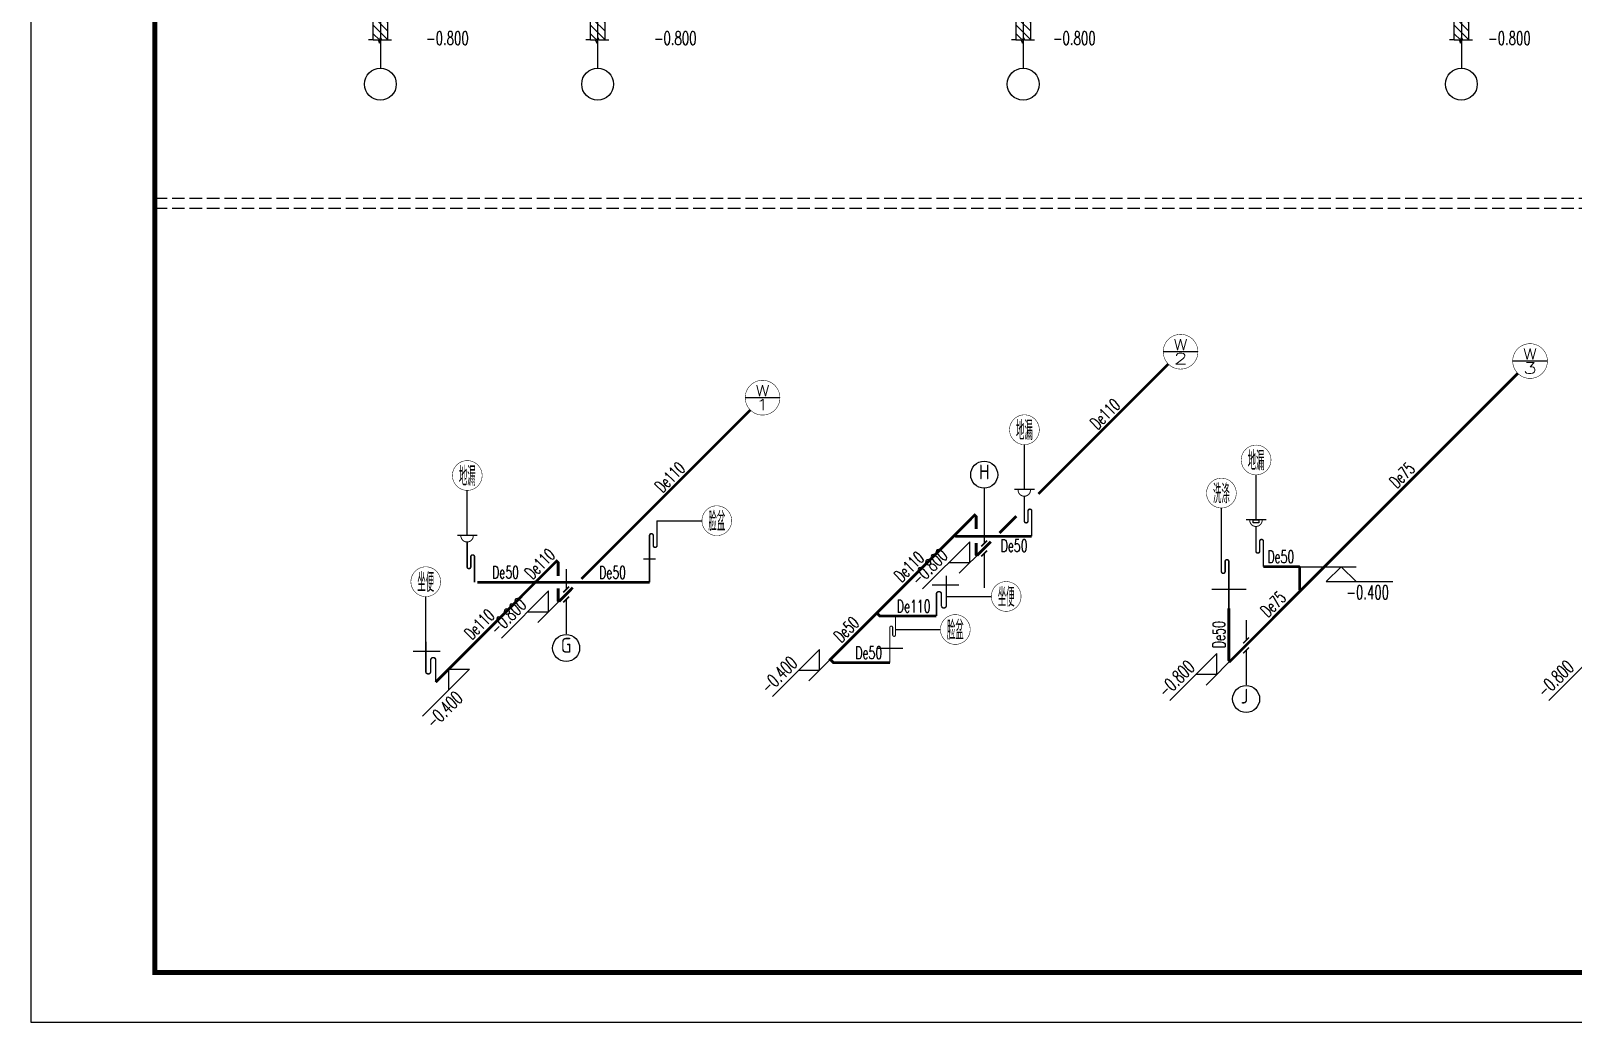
# Model space of a CAD drawing. Extents: x -287580 to -53108, y -522338 to -82629.
# Drawn here: x -157666 to -126582, y -381816 to -361851 of the extents above; entities that cross this region are included whole.
import ezdxf
from ezdxf.enums import TextEntityAlignment as Align

# ---------------------------------------------------------------- set-up
doc = ezdxf.new("R2010")
doc.units = 0
doc.header["$LTSCALE"] = 1000
doc.header["$MEASUREMENT"] = 0
doc.linetypes.add('CONTINOUS', pattern=[0])
doc.linetypes.add('DASH', pattern=[0.35, 0.25, -0.1])
for name, color, linetype in [('DIM_污水', 3, 'Continuous'), ('EQUIP_污水', 7, 'Continuous'), ('PIPE-污水', 2, 'Continuous'), ('PUB_TITLE', 146, 'Continuous'), ('TEXT_污水', 4, 'Continuous'), ('TWT_DIM', 3, 'Continuous'), ('TWT_IDEN', 3, 'Continuous'), ('TWT_TEXT', 7, 'Continuous'), ('给排水标注', 4, 'Continuous')]:
    doc.layers.add(name, color=color, linetype=linetype)
doc.styles.add('_TWT_CIRCLE', font='COMPLEX', dxfattribs={"width": 1.1, "height": 3, "bigfont": 'HZTXT'})
doc.styles.add('_TWT_DIM_ELE', font='SIMPLEX', dxfattribs={"width": 0.8, "height": 2.7, "bigfont": 'HZTXT'})
doc.styles.add('_TWT_PIPEDN', font='SIMPLEX', dxfattribs={"width": 0.8, "height": 2.5, "bigfont": 'HZTXT'})
doc.styles.add('_TWT_SANITARY', font='', dxfattribs={"width": 0.8, "height": 3})
doc.styles.add('HZ', font='gbenor.shx', dxfattribs={"bigfont": 'gbcbig.shx'})
doc.styles.get("Standard").update_dxf_attribs({"font": 'gbenor.shx', "bigfont": 'gbcbig.shx'})
doc.styles.get('_TWT_SANITARY').set_extended_font_data('SimSun')

# ---------------------------------------------------------------- blocks, each defined once
blk = doc.blocks.new('$TK_10')
for p, q in [((-1, 1607), (-1, 189)), ((-179, 689), (-295, 689)), ((-179, -689), (-179, 689)), ((-179, 689), (-55, 689)), ((181, 187), (-179, 547)), ((181, 403), (-105, 689)), ((-55, 689), (-15, 770)), ((-15, 770), (9, 628)), ((9, 628), (34, 687)), ((34, 687), (284, 687)), ((181, 620), (112, 689)), ((181, 687), (181, -689)), ((-38, 189), (-179, 330)), ((179, 189), (-179, 189)), ((179, -189), (-179, -189)), ((190, -689), (-179, -320)), ((181, -463), (-94, -189)), ((-1, -189), (-1, -1403)), ((181, -247), (123, -189)), ((-183, -689), (-299, -688)), ((-183, -689), (-59, -690)), ((-27, -689), (-179, -537)), ((-59, -690), (-20, -771)), ((-20, -771), (5, -629)), ((5, -629), (30, -688)), ((30, -688), (280, -690))]:
    blk.add_line(p, q)
blk.add_circle((-1, -1803), 400)
blk = doc.blocks.new('$ATTACHMENT$00000196')
blk.add_line((53, 944), (-347, 944))
for points, const_width in [([(-25, 944, -1.067664), (-275, 944)], 20), ([(0, 0), (0, 512, 1), (-75, 512), (-75, 312, -1), (-150, 312), (-150, 810)], 30)]:
    blk.add_lwpolyline(points, format="xyb", dxfattribs=dict(const_width=const_width))
at = {"style": 'HZ', "flags": 1}
for tag in ['WHAT', 'SPEC', 'UNIT']:
    blk.add_attdef(tag, (-150, 810), '', height=0.001, dxfattribs=at)
blk = doc.blocks.new('$ATTACHMENT$00000054')
at = {"const_width": 30}
blk.add_lwpolyline([(0, 0), (0, 944, -1), (75, 944), (75, 744, 1), (150, 744), (150, 1244)], format="xyb", dxfattribs=at)
blk = doc.blocks.new('$ATTACHMENT$00000330')
blk.add_line((-454, 626), (87, 626))
at = {"const_width": 30}
blk.add_lwpolyline([(0, 0), (0, 456, 0.75), (-100, 456), (-100, 202, -0.75), (-200, 202), (-200, 816)], format="xyb", dxfattribs=at)
blk = doc.blocks.new('$ATTACHMENT$00000328')
blk.add_line((-352, 384), (340, 384))
at = {"const_width": 30}
blk.add_lwpolyline([(0, 0), (0, 946, 1), (-75, 946), (-75, 746, -1), (-150, 746), (-150, 1244)], format="xyb", dxfattribs=at)
blk = doc.blocks.new('$ATTACHMENT$00000329')
blk.add_line((-352, 384), (340, 384))
at = {"const_width": 30}
blk.add_lwpolyline([(0, 0), (0, 944, -1), (75, 944), (75, 744, 1), (150, 744), (150, 1244)], format="xyb", dxfattribs=at)

msp = doc.modelspace()

# ---------------------------------------------------------------- hatches: boundary and pattern name
at = {"layer": 'PIPE-污水', "linetype": 'DASH'}
for points in [[(-138644.3, -371603.2), (-138663.7, -371583.8), (-138644.3, -371564.4)], [(-138613.8, -371633.8), (-138586.2, -371633.8), (-138586.2, -371622.4)], [(-139013.2, -372033.8), (-139013.2, -372061.2), (-139024.6, -372061.2)], [(-147068.8, -372529.2), (-147088.2, -372509.8), (-147068.8, -372490.4)], [(-147038.3, -372559.8), (-147010.8, -372559.8), (-147010.8, -372548.4)], [(-138613.8, -372400.5), (-138641.3, -372400.5), (-138641.3, -372411.9)], [(-138613.8, -372400.5), (-138633.2, -372419.9), (-138641.3, -372411.9)], [(-132110.2, -372642.8), (-132090.8, -372623.3), (-132098.9, -372615.2)], [(-132110.2, -372642.8), (-132110.2, -372615.2), (-132098.9, -372615.2)], [(-132093.5, -372659.5), (-132074.1, -372640.1), (-132066, -372648.1)], [(-132093.5, -372659.5), (-132066, -372659.5), (-132066, -372648.1)], [(-147515, -372955.5), (-147515, -372983), (-147510.1, -372983)], [(-147467.8, -372959.8), (-147467.8, -372987.2), (-147479.1, -372987.2)], [(-132093.5, -373098.5), (-132112.9, -373117.9), (-132121, -373109.9)], [(-132093.5, -373098.5), (-132121, -373098.5), (-132121, -373109.9)], [(-147038.3, -373326.5), (-147065.8, -373326.5), (-147065.8, -373337.9)], [(-147038.3, -373326.5), (-147057.7, -373345.9), (-147065.8, -373337.9)], [(-140551, -373638.5), (-140551, -373666), (-140562.4, -373666)], [(-141553.5, -374512.5), (-141572.9, -374493.1), (-141592.4, -374512.5)], [(-133521.5, -374524), (-133549, -374524), (-133549, -374535.4)], [(-133521.5, -374524), (-133540.9, -374543.4), (-133549, -374535.4)], [(-133497.8, -374547.8), (-133517.2, -374567.2), (-133497.8, -374586.6)], [(-133497.8, -374547.8), (-133478.3, -374567.2), (-133497.8, -374586.6)], [(-141489.2, -374576.8), (-141489.2, -374604.2), (-141500.6, -374604.2)]]:
    msp.add_hatch(color=256, dxfattribs=at).paths.add_polyline_path(points)
at = {"layer": 'PIPE-污水'}
for points in [[(-138644.3, -371603.2), (-138624.8, -371583.8), (-138644.3, -371564.4)], [(-138613.8, -371633.8), (-138594.3, -371614.3), (-138586.2, -371622.4)], [(-139013.2, -372033.8), (-139032.7, -372053.2), (-139024.6, -372061.2)], [(-147068.8, -372529.2), (-147049.3, -372509.8), (-147068.8, -372490.4)], [(-147038.3, -372559.8), (-147018.8, -372540.3), (-147010.8, -372548.4)], [(-147515, -372955.5), (-147505.6, -372981.3), (-147510.1, -372983)], [(-147467.8, -372959.8), (-147487.2, -372979.2), (-147479.1, -372987.2)], [(-140551, -373638.5), (-140570.4, -373657.9), (-140562.4, -373666)], [(-141553.5, -374512.5), (-141572.9, -374531.9), (-141592.4, -374512.5)], [(-141489.2, -374576.8), (-141508.7, -374596.2), (-141500.6, -374604.2)]]:
    msp.add_hatch(color=256, dxfattribs=at).paths.add_polyline_path(points)

# ---------------------------------------------------------------- linework, layer by layer
for centre in [(-138452.4, -370790.5), (-146877.2, -374281.9), (-133173, -375307.1)]:
    msp.add_circle(centre, 272)
at = {"layer": 'DIM_污水'}
for p, q in [((-138744.3, -372139), (-139692.4, -373087.2)), ((-138447.5, -372266.5), (-138956.4, -372775.4)), ((-138744.3, -372563.2), (-138744.3, -372139)), ((-138744.3, -372563.2), (-139168.5, -372563.2)), ((-132377, -372642.8), (-130958.5, -372642.8)), ((-131258.5, -372642.8), (-131558.5, -372942.8)), ((-131258.5, -372642.8), (-130958.5, -372942.8)), ((-131558.5, -372942.8), (-130217.6, -372942.8)), ((-147235, -373131.2), (-148183.2, -374079.4)), ((-146938.2, -373258.8), (-147447.1, -373767.6)), ((-147235, -373555.5), (-147235, -373131.2)), ((-147235, -373555.5), (-147659.3, -373555.5)), ((-148899.2, -374359.8), (-149459.9, -374920.4)), ((-141773, -374307.7), (-142721.2, -375255.9)), ((-141373.5, -374332.5), (-141985.1, -374944.1)), ((-141773, -374732), (-141773, -374307.7)), ((-133764.2, -374390), (-134712.4, -375338.2)), ((-133370.5, -374420.5), (-133976.4, -375026.4)), ((-133764.2, -374814.2), (-133764.2, -374390)), ((-126124.8, -374390), (-127072.9, -375338.2)), ((-148823.5, -374708.2), (-149771.7, -375656.4)), ((-149247.8, -374708.2), (-148823.5, -374708.2)), ((-149247.8, -374708.2), (-149247.8, -375132.5)), ((-141773, -374732), (-142197.3, -374732)), ((-133764.2, -374814.2), (-134188.5, -374814.2))]:
    msp.add_line(p, q, dxfattribs=at)
at = {"layer": 'EQUIP_污水'}
msp.add_line((-145318, -372487.6), (-145076, -372487.6), dxfattribs=at)
at = {"layer": 'PIPE-污水', "linetype": 'DASH', "const_width": 55}
for points in [[(-137358, -371177), (-134741.7, -368560.7)], [(-132071, -373121), (-127698.2, -368748.2)], [(-146570.4, -372890.9), (-143166.2, -369486.7)], [(-139044, -372003), (-138644.3, -371603.2)], [(-138613.8, -371633.8), (-138613.8, -371886.4)], [(-138145.9, -371964.9), (-137804.9, -371623.9)], [(-140615.2, -373574.2), (-139059, -372018)], [(-139059, -372018), (-139044, -372003)], [(-139013.2, -372033.8), (-137494, -372033.8)], [(-138613.8, -372164), (-138613.8, -372400.5)], [(-138613.8, -372400.5), (-138597.6, -372416.6)], [(-138597.6, -372416.6), (-138318.8, -372137.8)], [(-147483.5, -372944), (-147068.8, -372529.2)], [(-147038.3, -372559.8), (-147038.3, -372829.4)], [(-132110.2, -372642.8), (-132825, -372642.8)], [(-132093.5, -372659.5), (-132110.2, -372642.8)], [(-132093.5, -373098.5), (-132093.5, -372659.5)], [(-149506.5, -374967), (-147483.5, -372944)], [(-147515, -372955.5), (-148670.7, -372955.5)], [(-147467.8, -372959.8), (-145197, -372959.8)], [(-147038.3, -373081.2), (-147038.3, -373326.5)], [(-147038.3, -373326.5), (-147022.1, -373342.6)], [(-147022.1, -373342.6), (-146743.3, -373063.8)], [(-133497.8, -374547.8), (-132071, -373121)], [(-132071, -373121), (-132093.5, -373098.5)], [(-141553.5, -374512.5), (-140615.2, -373574.2)], [(-140551, -373638.5), (-139414.8, -373638.5)], [(-133521.5, -373483.5), (-133521.5, -374524)], [(-141489.2, -374576.8), (-140353, -374576.8)], [(-133521.5, -374524), (-133497.8, -374547.8)]]:
    msp.add_lwpolyline(points, dxfattribs=at)
at = {"layer": 'PIPE-污水', "const_width": 55}
for points in [[(-138644.3, -371603.2), (-138613.8, -371633.8)], [(-139044, -372003), (-139013.2, -372033.8)], [(-147068.8, -372529.2), (-147038.3, -372559.8)], [(-147483.5, -372944), (-147515, -372955.5)], [(-147483.5, -372944), (-147467.8, -372959.8)], [(-140615.2, -373574.2), (-140551, -373638.5)], [(-141553.5, -374512.5), (-141489.2, -374576.8)]]:
    msp.add_lwpolyline(points, dxfattribs=at)
at = {"layer": 'PUB_TITLE'}
msp.add_lwpolyline([(-157666, -381815.5), (-73566, -381815.5), (-73566, -322415.5), (-157666, -322415.5)], close=True, dxfattribs=at)
at = {"layer": 'PUB_TITLE', "const_width": 100}
msp.add_lwpolyline([(-155166, -380815.5), (-74566, -380815.5), (-74566, -323415.5), (-155166, -323415.5)], close=True, dxfattribs=at)
at = {"layer": 'TWT_DIM'}
for p, q in [((-137641.2, -371090.2), (-137641.2, -370184.2)), ((-132972.2, -371699.2), (-132972.2, -370793.2)), ((-148870.7, -372011.9), (-148870.7, -371105.9)), ((-145047, -371716), (-144141, -371716)), ((-133671.5, -372239.8, 0), (-133671.5, -371460.3, 0)), ((-149706.5, -374150.9), (-149706.5, -373244.9)), ((-139214.8, -373242.1), (-138308.8, -373242.1)), ((-140240.5, -373908, 0), (-139334.5, -373908, 0))]:
    msp.add_line(p, q, dxfattribs=at)
at = {"layer": 'TWT_IDEN', "linetype": 'CONTINOUS'}
for p, q in [((-134144.2, -368313.2), (-134844.2, -368313.2)), ((-127100.8, -368500.8), (-127800.8, -368500.8)), ((-142568.8, -369239.2), (-143268.8, -369239.2))]:
    msp.add_line(p, q, dxfattribs=at)
at = {"layer": 'TWT_IDEN', "linetype": 'CONTINOUS', "const_width": 10}
for points in [[(-134144.2, -368313.2, 1), (-134844.2, -368313.2, 1)], [(-127100.8, -368500.8, 1), (-127800.8, -368500.8, 1)], [(-142568.8, -369239.2, 1), (-143268.8, -369239.2, 1)]]:
    msp.add_lwpolyline(points, format="xyb", close=True, dxfattribs=at)
at = {"layer": 'TWT_IDEN', "const_width": 10}
for points in [[(-137341.2, -369884.2, 1), (-137941.2, -369884.2, 1)], [(-132672.2, -370493.2, 1), (-133272.2, -370493.2, 1)], [(-148570.7, -370805.9, 1), (-149170.7, -370805.9, 1)], [(-133371.5, -371160.3, 1), (-133971.5, -371160.3, 1)], [(-143541, -371716, 1), (-144141, -371716, 1)], [(-149406.5, -372944.9, 1), (-150006.5, -372944.9, 1)], [(-137708.8, -373242.1, 1), (-138308.8, -373242.1, 1)], [(-138734.5, -373908, 1), (-139334.5, -373908, 1)]]:
    msp.add_lwpolyline(points, format="xyb", close=True, dxfattribs=at)
at = {"layer": '给排水标注', "linetype": 'DASH'}
for p, q in [((-155166, -365223.5), (-81566, -365223.5)), ((-155166, -365423.5), (-81566, -365423.5))]:
    msp.add_line(p, q, dxfattribs=at)
at = {"layer": '给排水标注'}
for p, q in [((-138452.8, -371062.5), (-138452.8, -372176.8)), ((-138452.8, -372377.5), (-138452.8, -373069)), ((-146877.2, -372695.2), (-146877.2, -373102.8)), ((-146877.2, -373303.5), (-146877.2, -373995)), ((-133173, -373720.5), (-133173, -374128)), ((-133173, -374328.8), (-133173, -375020.2))]:
    msp.add_line(p, q, dxfattribs=at)
at = {"layer": '给排水标注', "elevation": 0}
msp.add_lwpolyline([(-133029.2, -371699.2), (-132915.2, -371699.2), (-132915.2, -371758.2), (-133029.2, -371758.2)], close=True, dxfattribs=at)
at = {"layer": '给排水标注', "const_width": 30}
for points in [[(-138394, -372118), (-138511.5, -372235.5)], [(-138394, -372318.8), (-138511.5, -372436.2)], [(-146818.5, -373044), (-146936, -373161.5)], [(-146818.5, -373244.8), (-146936, -373362.2)], [(-133114.2, -374069.2), (-133231.8, -374186.8)], [(-133114.2, -374270), (-133231.8, -374387.5)]]:
    msp.add_lwpolyline(points, dxfattribs=at)

# ---------------------------------------------------------------- block references
at = {"xscale": 0.8, "yscale": 0.8, "zscale": 0.8}
for p in [(-150620.5, -361482.1), (-146242.6, -361482.1), (-137665.4, -361482.1), (-128834.1, -361482.1)]:
    msp.add_blockref('$TK_10', p, dxfattribs=at)
at = {"layer": 'EQUIP_污水'}
for name, p in [('$ATTACHMENT$00000196', (-137494, -372033.8)), ('$ATTACHMENT$00000054', (-145197, -372959.8)), ('$ATTACHMENT$00000196', (-132825, -372642.8)), ('$ATTACHMENT$00000196', (-148723.5, -372955.5)), ('$ATTACHMENT$00000330', (-149506.5, -374967))]:
    msp.add_blockref(name, p, dxfattribs=at)
at = {"layer": 'EQUIP_污水', "yscale": -1, "rotation": 180}
for name, p in [('$ATTACHMENT$00000329', (-133521.5, -373483.5)), ('$ATTACHMENT$00000330', (-139414.8, -373638.5))]:
    msp.add_blockref(name, p, dxfattribs=at)
at = {"layer": 'EQUIP_污水', "xscale": 0.75, "yscale": -0.75, "zscale": 0.75, "rotation": 180}
msp.add_blockref('$ATTACHMENT$00000328', (-140353, -374576.8), dxfattribs=at)

# ---------------------------------------------------------------- texts
at = {"layer": 'TEXT_污水', "linetype": 'DASH', "style": '_TWT_PIPEDN', "width": 0.64}
for s, rotation, p in [('De110', 45, (-136166.5, -369895.8)), ('De110', 45, (-144937.6, -371168.4)), ('De75', 45, (-130134.3, -371078.2)), ('De110', 45, (-147558.1, -372912.6)), ('De110', 45, (-140119.1, -372972.1)), ('De75', 45, (-132731.9, -373675.9)), ('De110', 45, (-148777, -374131.4)), ('De50', 45, (-141334.1, -374187)), ('De50', 90, (-133596.5, -374281.8))]:
    msp.add_text(s, height=250, rotation=rotation, dxfattribs=at).set_placement(p)
for s, p in [('De50', (-138121.2, -372344.6)), ('De50', (-132745.7, -372567.8)), ('De50', (-148370.9, -372880.5)), ('De50', (-146213.6, -372884.8)), ('De110', (-140212.8, -373563.5)), ('De50', (-141050.1, -374501.8))]:
    msp.add_text(s, height=250, dxfattribs=at).set_placement(p)
at = {"layer": 'TWT_TEXT', "linetype": 'Continuous', "style": '_TWT_DIM_ELE', "width": 0.64}
for p in [(-149699, -362134), (-145108.5, -362134), (-137066.2, -362134), (-128295.4, -362134)]:
    msp.add_text('-0.800', height=270, dxfattribs=at).set_placement(p)
at = {"layer": 'TWT_TEXT', "linetype": 'CONTINOUS', "style": '_TWT_CIRCLE'}
for s, width, p, p2 in [('W', 1.084711, (-134635.1, -368285.1), (-134353.4, -368285.1)), ('2', 1.704545, (-134635.1, -368566.8), (-134353.4, -368566.8)), ('W', 1.084711, (-127591.6, -368472.6), (-127309.9, -368472.6)), ('3', 1.704545, (-127591.6, -368754.3), (-127309.9, -368754.3)), ('W', 1.084711, (-143059.6, -369211.1), (-142777.9, -369211.1)), ('1', 2.651515, (-143059.6, -369492.8), (-142777.9, -369492.8))]:
    msp.add_text(s, height=225.4, dxfattribs=dict(at, width=width)).set_placement(p, p2, align=Align.FIT)
at = {"layer": 'TWT_TEXT', "style": '_TWT_SANITARY', "width": 0.437012}
for s, p, p2 in [('地漏', (-137810.9, -370053.9), (-137471.5, -370053.9)), ('地漏', (-133141.9, -370662.9), (-132802.5, -370662.9)), ('地漏', (-149040.4, -370975.6), (-148701, -370975.6)), ('洗涤', (-133841.2, -371330), (-133501.8, -371330)), ('脸盆', (-144010.7, -371885.7), (-143671.3, -371885.7)), ('坐便', (-149876.2, -373114.6), (-149536.8, -373114.6)), ('坐便', (-138178.5, -373411.8), (-137839, -373411.8)), ('脸盆', (-139204.2, -374077.7), (-138864.8, -374077.7))]:
    msp.add_text(s, height=339.41, dxfattribs=at).set_placement(p, p2, align=Align.FIT)
at = {"layer": 'TWT_TEXT', "style": '_TWT_DIM_ELE', "width": 0.64}
for s, p in [('-0.800', (-139770.9, -373051.1)), ('-0.800', (-148261.7, -374043.3)), ('-0.400', (-142799.7, -375219.8)), ('-0.800', (-134790.9, -375302.1)), ('-0.800', (-127151.4, -375302.1)), ('-0.400', (-149544.7, -375925.8))]:
    msp.add_text(s, height=270, rotation=45, dxfattribs=at).set_placement(p)
msp.add_text('-0.400', height=270, dxfattribs=at).set_placement((-131152.7, -373293.8))
at = {"layer": '给排水标注', "ltscale": 0.2}
for s, p in [('H', (-138559.5, -370882.6, -850)), ('G', (-146984.4, -374373.9, -850)), ('J', (-133280.2, -375399.2, -850))]:
    msp.add_text(s, height=297.5, dxfattribs=at).set_placement(p)

doc.saveas('drawing.dxf')
